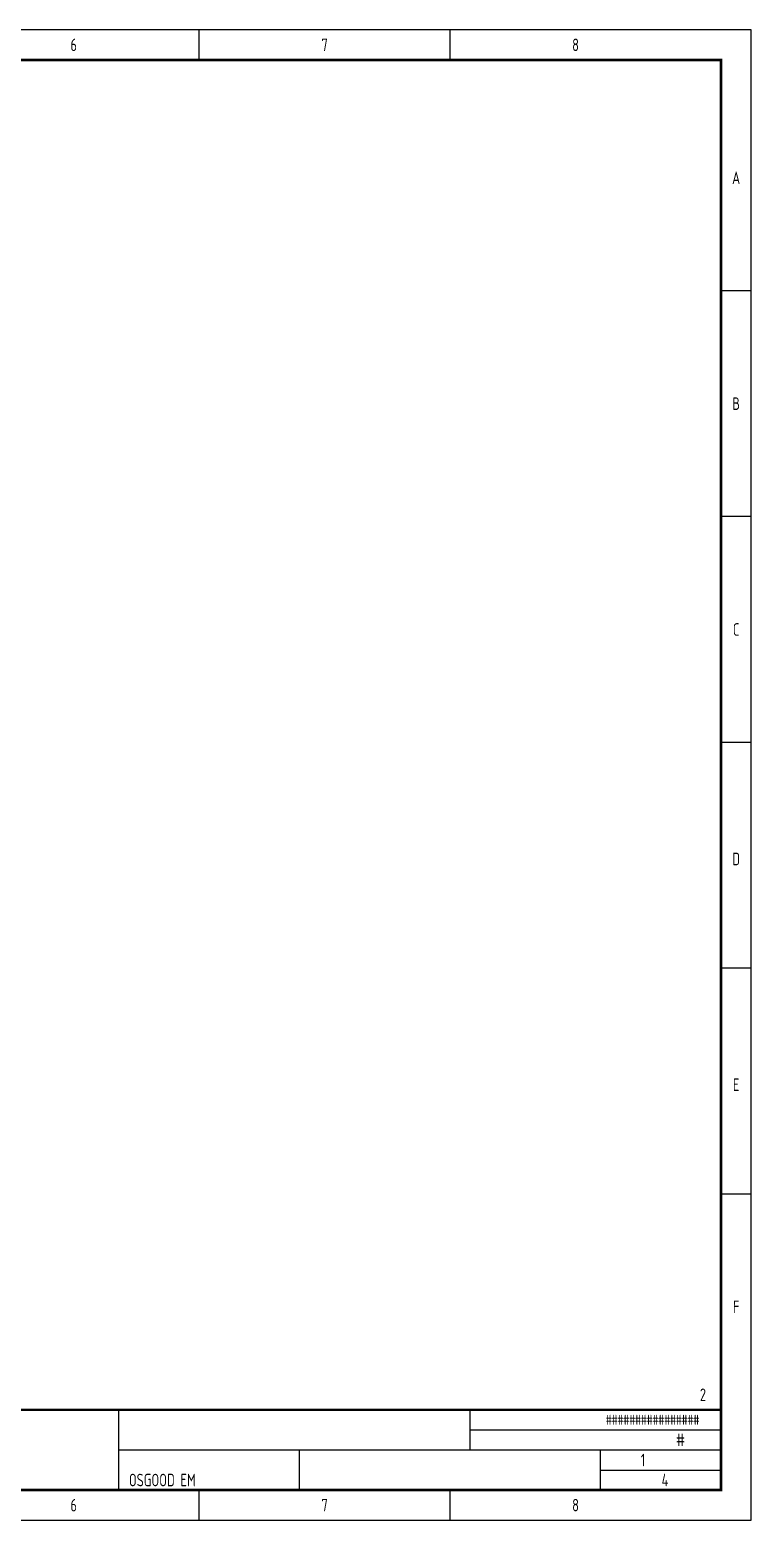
# Model space of a CAD drawing. Extents: x 0 to 420, y 0 to 297.
# Drawn here: x 276.2 to 420, y 0 to 297 of the extents above; entities that cross this region are included whole.
import ezdxf
from ezdxf.enums import TextEntityAlignment as Align

# ---------------------------------------------------------------- set-up
doc = ezdxf.new("R2010")
doc.units = 0
doc.header["$LTSCALE"] = 10
doc.layers.add('TITLEBLOCK', color=253, linetype='Continuous')
doc.styles.add('ISOCP', font='ISOCP.SHX', dxfattribs={"width": 0.8, "height": 2.5})
doc.styles.add('WD_IEC', font='ISOCP2.shx', dxfattribs={"width": 0.9, "height": 4})

# ---------------------------------------------------------------- blocks, each defined once
blk = doc.blocks.new('TITLE_A3')
at = {"layer": 'TITLEBLOCK', "linetype": 'Continuous'}
for p, q in [((420, 297), (0, 297)), ((310, 291), (310, 297)), ((360, 291), (360, 297)), ((420, 0), (420, 297)), ((0, 0), (420, 0))]:
    blk.add_line(p, q, dxfattribs=at)
at = {"layer": 'TITLEBLOCK'}
for p, q in [((420, 245), (414, 245)), ((420, 200), (414, 200)), ((420, 155), (414, 155)), ((420, 110), (414, 110)), ((420, 65), (414, 65)), ((294, 6), (294, 22)), ((364, 14), (364, 22)), ((364, 18), (414, 18)), ((294, 14), (414, 14)), ((330, 6), (330, 14)), ((390, 6), (390, 14)), ((390, 10), (414, 10)), ((310, 0), (310, 6)), ((360, 0), (360, 6))]:
    blk.add_line(p, q, dxfattribs=at)
at = {"layer": 'TITLEBLOCK', "const_width": 0.5}
blk.add_lwpolyline([(414, 291), (6, 291), (6, 6), (414, 6)], close=True, dxfattribs=at)
blk.add_lwpolyline([(6, 22), (414, 22)], dxfattribs=at)
blk.add_lwpolyline([(6, 22), (414, 22)], dxfattribs=at)
blk.add_lwpolyline([(6, 22), (414, 22)], dxfattribs=at)
blk.add_lwpolyline([(6, 22), (414, 22)], dxfattribs=at)
at = {"color": 1, "style": 'ISOCP', "oblique": 0.0175, "width": 0.8}
for s, p in [('6', (285, 294)), ('7', (335, 294)), ('8', (385, 294)), ('A', (417, 267.5)), ('B', (417, 222.5)), ('C', (417, 177.5)), ('D', (417, 131.77)), ('E', (417, 86.77)), ('F', (417, 42.5)), ('6', (285, 3)), ('7', (335, 3)), ('8', (385, 3))]:
    blk.add_text(s, height=2.5, dxfattribs=at).set_placement(p, align=Align.MIDDLE_CENTER)
at = {"color": 4, "attachment_point": 4, "style": 'WD_IEC'}
for s, insert, char_height in [('{\\W0.8;\\T0.9;################}', (391, 20), 2), ('#', (405, 16), 2.5)]:
    blk.add_mtext(s, dxfattribs=dict(at, insert=insert, char_height=char_height))
at = {"color": 1, "style": 'ISOCP', "oblique": 0.0175, "width": 0.8}
for tag, height, p in [('AE_PREV', 2.5, (9, 25)), ('AE_DATE', 2.5, (96, 20)), ('AE_INS', 2, (365, 20)), ('AE_TITLE1', 3.5, (126, 18.5)), ('AE_DESCR1', 2.5, (246, 18)), ('AE_DRAWN', 2.5, (96, 16)), ('AE_TITLE2', 3.5, (126, 13.5)), ('AE_DESCR2', 2.5, (246, 14)), ('AE_TITLE3', 2.5, (296, 16)), ('AE_LOC', 2, (365, 16)), ('AE_CHECKED', 2.5, (96, 12)), ('AE_SHEET', 2.5, (398, 12)), ('AE_NORM', 2.5, (96, 8)), ('AE_DESCR3', 2.5, (246, 10)), ('AE_PROJECT', 2.5, (296, 8)), ('AE_DRAWNO', 2.5, (332, 8))]:
    blk.add_attdef(tag, text='', height=height, dxfattribs=at).set_placement(p, align=Align.MIDDLE_LEFT)
for tag, p in [('AE_NEXT', (411, 25)), ('AE_SHEETMAX', (403.5, 8))]:
    blk.add_attdef(tag, text='', height=2.5, dxfattribs=at).set_placement(p, align=Align.MIDDLE_RIGHT)
at = {"style": 'ISOCP', "width": 0.8, "flags": 9}
blk.add_attdef('WD_TB', (0, 0), '', height=2.5, dxfattribs=at)
at = {"layer": 'TITLEBLOCK', "style": 'ISOCP', "width": 0.8, "flags": 2}
for tag, p in [('DATE', (83, 20)), ('PROJECTDESC', (296, 20)), ('DRAWN', (83, 16)), ('REVISION', (391, 16)), ('CHECKED', (83, 12)), ('PROJECT', (296, 12)), ('DRAWINGNO', (332, 12)), ('PAGE', (391, 12)), ('NORM', (83, 8))]:
    blk.add_attdef(tag, text='', height=2.5, dxfattribs=at).set_placement(p, align=Align.MIDDLE_LEFT)
blk.add_attdef('PAGES', text='', height=2.5, dxfattribs=at).set_placement((412.5, 8), align=Align.MIDDLE_RIGHT)

msp = doc.modelspace()

# ---------------------------------------------------------------- block references
at = {"layer": 'TITLEBLOCK', "color": 253}
ref = msp.add_blockref('TITLE_A3', (0, 0), dxfattribs=at)
ref.add_attrib('AE_SHEETMAX', '4', dxfattribs={"layer": '0', "color": 1, "height": 2.5, "style": 'ISOCP', "oblique": 0.0175, "width": 0.8}).set_placement((403.5, 8), align=Align.MIDDLE_RIGHT)
ref.add_attrib('AE_SHEET', '1', dxfattribs={"layer": '0', "color": 1, "height": 2.5, "style": 'ISOCP', "oblique": 0.0175, "width": 0.8}).set_placement((398, 12), align=Align.MIDDLE_LEFT)
ref.add_attrib('AE_NEXT', '2', dxfattribs={"layer": '0', "color": 1, "height": 2.5, "style": 'ISOCP', "oblique": 0.0175, "width": 0.8}).set_placement((411, 25), align=Align.MIDDLE_RIGHT)
ref.add_attrib('AE_PROJECT', 'OSGOOD EM', dxfattribs={"layer": '0', "color": 1, "height": 2.5, "style": 'ISOCP', "oblique": 0.0175, "width": 0.8}).set_placement((296, 8), align=Align.MIDDLE_LEFT)

doc.saveas('drawing.dxf')
